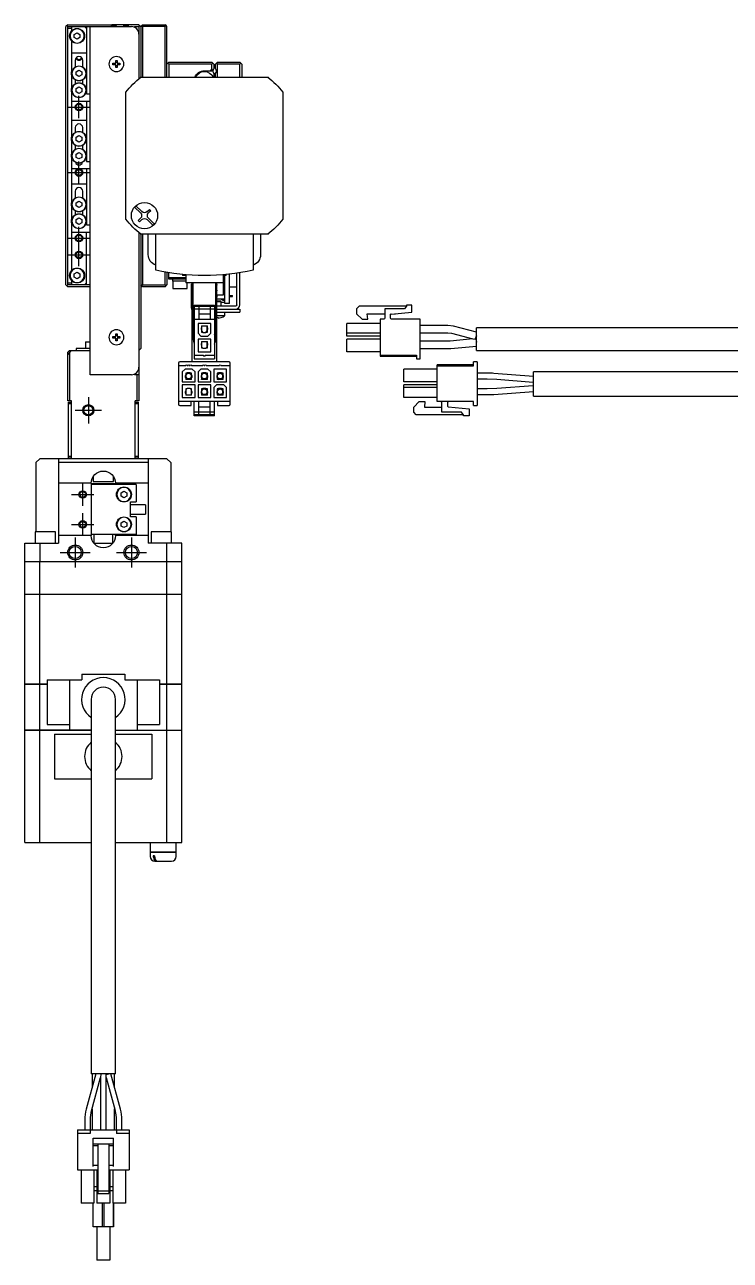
# Model space of a CAD drawing. Extents: x 0 to 870, y -8 to 523.
# Drawn here: x 453.9 to 642.4, y 98.7 to 428.8 of the extents above; entities that cross this region are included whole.
import ezdxf

# ---------------------------------------------------------------- set-up
doc = ezdxf.new("R2010")
doc.units = 0
doc.header["$LTSCALE"] = 0.5
doc.linetypes.add('CENTER', pattern=[50.8, 31.75, -6.35, 6.35, -6.35])
for name, color, linetype in [('MSM_CENTER', 1, 'CENTER'), ('MSM_CONTINUOUS', 7, 'CONTINUOUS'), ('MSM_NARROW', 5, 'CONTINUOUS')]:
    doc.layers.add(name, color=color, linetype=linetype)

msp = doc.modelspace()

# ---------------------------------------------------------------- linework, layer by layer
at = {"layer": 'MSM_CENTER'}
for p, q in [((468.39, 403.84), (468.39, 409.84)), ((465.39, 406.84), (471.39, 406.84)), ((468.39, 386.34), (468.39, 392.34)), ((465.39, 389.34), (471.39, 389.34)), ((468.39, 364.34), (468.39, 374.84)), ((465.39, 371.84), (471.39, 371.84)), ((465.39, 367.34), (471.39, 367.34)), ((470.89, 329.34), (470.89, 322.34)), ((467.39, 325.84), (474.39, 325.84)), ((469.39, 300.34), (469.39, 306.34)), ((466.39, 303.34), (472.39, 303.34)), ((469.39, 292.34), (469.39, 298.34)), ((466.39, 295.34), (472.39, 295.34)), ((467.39, 291.84), (467.39, 283.84)), ((482.39, 291.84), (482.39, 283.84)), ((463.39, 287.84), (471.39, 287.84)), ((478.39, 287.84), (486.39, 287.84))]:
    msp.add_line(p, q, dxfattribs=at)
at = {"layer": 'MSM_CONTINUOUS'}
for p, q in [((465.39, 428.84), (464.89, 428.34)), ((464.89, 359.34), (464.89, 428.34)), ((465.39, 428.34), (465.14, 428.59)), ((465.39, 428.84), (476.89, 428.84)), ((465.39, 359.34), (465.39, 428.34)), ((465.39, 428.34), (482.39, 428.34)), ((466.39, 427.84), (465.39, 427.84)), ((466.39, 428.34), (466.39, 427.16)), ((467.14, 426.27), (467.89, 426.71)), ((467.14, 425.41), (467.14, 426.27)), ((467.89, 426.71), (468.64, 426.27)), ((468.64, 426.27), (468.64, 425.41)), ((469.89, 428.34), (470.39, 427.84)), ((470.39, 428.34), (470.39, 410.34)), ((471.39, 335.34), (471.39, 428.34)), ((476.89, 428.84), (477.39, 428.34)), ((477.14, 428.59), (476.89, 428.34)), ((476.99, 428.74), (477.19, 428.74)), ((477.09, 428.74), (477.19, 428.84)), ((484.39, 428.84), (477.19, 428.84)), ((477.49, 428.34), (477.49, 428.44)), ((477.69, 428.34), (477.69, 428.84)), ((478.39, 428.34), (477.89, 428.84)), ((477.89, 428.34), (477.89, 428.84)), ((481.59, 428.64), (480.39, 428.64)), ((480.39, 428.34), (480.39, 428.64)), ((481.59, 428.34), (481.59, 428.64)), ((483.19, 428.34), (484.39, 428.34)), ((484.39, 428.84), (484.89, 428.34)), ((484.64, 428.59), (484.39, 428.34)), ((484.39, 428.34), (484.39, 414.4)), ((484.89, 428.34), (485.14, 428.59)), ((484.89, 428.34), (484.89, 414.84)), ((485.14, 428.59), (485.39, 428.84)), ((485.39, 428.34), (485.14, 428.59)), ((485.39, 428.84), (491.39, 428.84)), ((485.39, 428.34), (485.39, 414.84)), ((491.39, 428.34), (485.39, 428.34)), ((491.64, 428.59), (491.39, 428.84)), ((491.64, 428.59), (491.39, 428.34)), ((491.39, 414.84), (491.39, 428.34)), ((491.89, 428.34), (491.64, 428.59)), ((491.89, 414.84), (491.89, 428.34)), ((466.39, 424.52), (466.39, 363.16)), ((467.89, 424.98), (467.14, 425.41)), ((468.64, 425.41), (467.89, 424.98)), ((466.39, 421.34), (470.39, 421.34)), ((467.39, 419.34), (467.39, 417.57)), ((469.39, 417.57), (469.39, 419.34)), ((478.19, 418.54), (478.19, 419.27)), ((478.59, 419.27), (478.59, 418.54)), ((467.64, 416.27), (468.39, 416.71)), ((467.64, 415.41), (467.64, 416.27)), ((468.39, 416.71), (469.14, 416.27)), ((469.14, 416.27), (469.14, 415.41)), ((477.46, 418.54), (478.19, 418.54)), ((478.19, 418.14), (477.46, 418.14)), ((478.19, 417.41), (478.19, 418.14)), ((478.59, 418.54), (479.32, 418.54)), ((479.32, 418.14), (478.59, 418.14)), ((478.59, 418.14), (478.59, 417.41)), ((491.89, 418.34), (492.39, 418.84)), ((492.39, 418.34), (492.14, 418.59)), ((492.39, 418.84), (503.89, 418.84)), ((492.39, 418.34), (492.39, 414.84)), ((503.89, 418.34), (492.39, 418.34)), ((501.89, 416.54), (504.14, 416.54)), ((503.89, 417.04), (503.39, 416.54)), ((503.89, 418.84), (504.39, 418.34)), ((504.14, 418.59), (503.89, 418.34)), ((503.89, 417.04), (503.89, 418.34)), ((504.16, 416.66), (503.89, 417.04)), ((504.39, 418.34), (504.39, 417.1)), ((504.89, 418.34), (505.39, 418.84)), ((504.89, 417.1), (504.89, 418.34)), ((505.09, 418.54), (505.29, 418.34)), ((505.29, 418.34), (505.29, 414.84)), ((511.39, 418.34), (505.29, 418.34)), ((505.39, 418.84), (511.39, 418.84)), ((511.39, 418.84), (511.64, 418.59)), ((511.64, 418.59), (511.39, 418.34)), ((511.39, 414.84), (511.39, 418.34)), ((511.64, 418.59), (511.89, 418.34)), ((511.89, 418.34), (511.89, 414.84)), ((467.39, 414.11), (467.39, 413.07)), ((468.39, 414.98), (467.64, 415.41)), ((469.14, 415.41), (468.39, 414.98)), ((469.39, 413.07), (469.39, 414.11)), ((484.89, 414.84), (484.76, 414.71)), ((484.92, 414.84), (518.86, 414.84)), ((504.39, 415.78), (504.39, 414.84)), ((504.89, 414.84), (504.89, 415.78)), ((519.02, 414.71), (518.89, 414.84)), ((467.64, 411.77), (468.39, 412.21)), ((467.64, 410.91), (467.64, 411.77)), ((468.39, 410.48), (467.64, 410.91)), ((468.39, 412.21), (469.14, 411.77)), ((469.14, 410.91), (468.39, 410.48)), ((469.14, 411.77), (469.14, 410.91)), ((470.39, 410.34), (471.39, 410.34)), ((481.02, 410.97), (480.89, 410.84)), ((480.89, 376.87), (480.89, 410.81)), ((522.89, 410.84), (522.76, 410.97)), ((522.89, 410.81), (522.89, 376.87)), ((471.39, 408.34), (466.39, 408.34)), ((470.39, 408.34), (470.39, 392.34)), ((466.39, 403.34), (470.39, 403.34)), ((467.39, 401.34), (467.39, 400.07)), ((469.39, 400.07), (469.39, 401.34)), ((467.39, 396.61), (467.39, 395.57)), ((467.64, 398.77), (468.39, 399.21)), ((467.64, 397.91), (467.64, 398.77)), ((468.39, 397.48), (467.64, 397.91)), ((468.39, 399.21), (469.14, 398.77)), ((469.14, 397.91), (468.39, 397.48)), ((469.14, 398.77), (469.14, 397.91)), ((469.39, 395.57), (469.39, 396.61)), ((467.64, 394.27), (468.39, 394.71)), ((467.64, 393.41), (467.64, 394.27)), ((468.39, 392.98), (467.64, 393.41)), ((468.39, 394.71), (469.14, 394.27)), ((469.14, 393.41), (468.39, 392.98)), ((469.14, 394.27), (469.14, 393.41)), ((471.39, 390.34), (466.39, 390.34)), ((470.39, 392.34), (471.39, 392.34)), ((470.39, 390.34), (470.39, 375.34)), ((466.39, 386.34), (470.39, 386.34)), ((467.39, 384.34), (467.39, 382.57)), ((469.39, 382.57), (469.39, 384.34)), ((467.64, 381.27), (468.39, 381.71)), ((467.64, 380.41), (467.64, 381.27)), ((468.39, 379.98), (467.64, 380.41)), ((468.39, 381.71), (469.14, 381.27)), ((469.14, 380.41), (468.39, 379.98)), ((469.14, 381.27), (469.14, 380.41)), ((484.83, 378.55), (483.24, 380.13)), ((483.6, 380.49), (485.18, 378.9)), ((467.39, 379.11), (467.39, 378.07)), ((467.64, 376.77), (468.39, 377.21)), ((467.64, 375.91), (467.64, 376.77)), ((468.39, 377.21), (469.14, 376.77)), ((469.14, 376.77), (469.14, 375.91)), ((469.39, 378.07), (469.39, 379.11)), ((480.89, 376.84), (481.02, 376.71)), ((484.23, 376.53), (484.83, 377.13)), ((484.58, 376.18), (484.23, 376.53)), ((485.18, 376.78), (484.58, 376.18)), ((486.59, 378.9), (487.2, 379.5)), ((488.18, 375.2), (486.59, 376.78)), ((487.55, 379.15), (486.95, 378.55)), ((486.95, 377.13), (488.53, 375.55)), ((487.2, 379.5), (487.55, 379.15)), ((522.76, 376.71), (522.89, 376.84)), ((471.39, 373.34), (466.39, 373.34)), ((468.39, 375.48), (467.64, 375.91)), ((469.14, 375.91), (468.39, 375.48)), ((470.39, 375.34), (471.39, 375.34)), ((470.39, 359.34), (470.39, 373.34)), ((484.39, 373.28), (484.39, 328.34)), ((484.76, 372.97), (484.89, 372.84)), ((484.89, 372.84), (484.89, 342.34)), ((518.86, 372.84), (484.92, 372.84)), ((485.39, 372.84), (485.39, 359.34)), ((486.89, 367.42), (486.89, 372.84)), ((488.89, 363.27), (488.89, 372.84)), ((514.89, 372.84), (514.89, 363.27)), ((516.89, 372.84), (516.89, 367.42)), ((518.89, 372.84), (519.02, 372.97)), ((465.39, 359.84), (466.39, 359.84)), ((466.39, 360.52), (466.39, 359.34)), ((467.14, 362.27), (467.89, 362.71)), ((467.14, 361.41), (467.14, 362.27)), ((467.89, 360.98), (467.14, 361.41)), ((467.89, 362.71), (468.64, 362.27)), ((468.64, 361.41), (467.89, 360.98)), ((468.64, 362.27), (468.64, 361.41)), ((470.39, 359.84), (469.89, 359.34)), ((491.39, 359.34), (491.39, 362.77)), ((491.89, 362.69), (491.89, 359.34)), ((492.39, 360.84), (492.39, 362.6)), ((492.39, 361.34), (496.89, 361.34)), ((496.89, 360.84), (492.39, 360.84)), ((493.39, 361.34), (493.39, 360.34)), ((496.89, 360.34), (493.39, 360.34)), ((493.49, 360.34), (493.49, 358.34)), ((496.07, 362.13), (496.07, 361.84)), ((496.89, 361.84), (496.07, 361.84)), ((496.89, 362.06), (496.89, 359.84)), ((506.89, 359.84), (496.89, 359.84)), ((497.29, 358.34), (497.29, 359.84)), ((498.64, 338.74), (498.64, 359.84)), ((498.89, 344.84), (498.89, 359.84)), ((504.89, 359.84), (504.89, 344.84)), ((505.14, 359.84), (505.14, 338.74)), ((506.89, 362.06), (506.89, 356.59)), ((507.71, 361.84), (506.89, 361.84)), ((507.39, 354.34), (507.39, 361.84)), ((507.71, 361.84), (507.71, 362.13)), ((508.59, 354.34), (508.59, 362.22)), ((510.59, 354.04), (510.59, 362.48)), ((511.39, 354.04), (511.39, 362.6)), ((464.89, 359.34), (465.39, 358.84)), ((465.14, 359.09), (465.39, 359.34)), ((471.39, 359.34), (465.39, 359.34)), ((471.39, 358.84), (465.39, 358.84)), ((485.39, 358.84), (484.89, 359.34)), ((485.14, 359.09), (485.39, 359.34)), ((485.39, 359.34), (491.39, 359.34)), ((491.39, 358.84), (485.39, 358.84)), ((491.64, 359.09), (491.39, 359.34)), ((491.39, 358.84), (491.89, 359.34)), ((493.49, 358.34), (497.29, 358.34)), ((498.39, 359.54), (498.64, 359.54)), ((498.39, 359.54), (498.39, 353.24)), ((505.24, 356.59), (505.24, 356.09)), ((506.89, 356.59), (505.24, 356.59)), ((508.59, 358.84), (510.59, 358.84)), ((499.19, 353.94), (504.59, 353.94)), ((499.19, 353.94), (499.19, 339.54)), ((499.19, 353.64), (504.59, 353.64)), ((500.39, 353.64), (500.39, 350.14)), ((503.39, 353.64), (503.39, 350.14)), ((504.59, 353.94), (504.59, 339.54)), ((505.24, 356.09), (505.14, 356.09)), ((505.14, 355.59), (507.39, 355.59)), ((505.14, 355.04), (506.19, 355.04)), ((506.39, 354.84), (505.14, 354.84)), ((510.19, 353.64), (505.14, 353.64)), ((506.39, 354.84), (506.19, 355.04)), ((506.39, 353.64), (506.39, 354.84)), ((507.39, 354.59), (506.39, 354.59)), ((506.59, 355.36), (506.59, 355.59)), ((507.39, 355.36), (506.59, 355.36)), ((506.84, 355.14), (506.84, 355.36)), ((507.39, 355.14), (506.84, 355.14)), ((508.59, 354.34), (507.39, 354.34)), ((508.59, 356.47), (509.39, 356.47)), ((508.59, 356.22), (509.39, 356.22)), ((509.39, 356.22), (509.39, 356.47)), ((543.25, 353.64), (542.55, 352.94)), ((555.85, 353.64), (543.25, 353.64)), ((555.85, 353.64), (555.35, 352.94)), ((555.85, 353.94), (555.85, 353.64)), ((557.35, 353.94), (555.85, 353.94)), ((557.35, 352.03), (557.35, 353.94)), ((499.19, 352.94), (504.59, 352.94)), ((499.19, 350.14), (504.59, 350.14)), ((500.39, 351.64), (503.39, 351.64)), ((505.14, 352.84), (511.39, 352.84)), ((505.14, 352.04), (511.39, 352.04)), ((505.14, 351.14), (507.39, 351.14)), ((505.19, 350.59), (505.59, 350.59)), ((505.19, 350.45), (505.19, 350.59)), ((505.59, 350.59), (505.59, 350.45)), ((506.32, 350.59), (506.34, 350.59)), ((507.39, 351.14), (507.39, 352.04)), ((511.39, 352.84), (511.39, 352.04)), ((542.55, 352.94), (542.55, 351.64)), ((542.55, 351.64), (544.05, 350.14)), ((542.55, 351.64), (544.05, 350.14)), ((544.05, 350.14), (545.55, 350.14)), ((544.05, 350.14), (545.55, 350.14)), ((545.42, 351.64), (550.1, 351.64)), ((545.55, 350.14), (545.42, 351.64)), ((545.42, 351.64), (550.1, 351.64)), ((549.8, 350.14), (548.85, 350.14)), ((548.85, 350.14), (548.85, 340.54)), ((550.1, 352.94), (550.1, 350.44)), ((555.35, 352.94), (550.1, 352.94)), ((551.6, 350.44), (551.6, 351.34)), ((551.78, 351.54), (557.35, 352.03)), ((551.78, 351.54), (557.35, 352.03)), ((551.78, 351.54), (552.93, 351.64)), ((551.78, 351.54), (552.93, 351.64)), ((559.55, 350.14), (551.9, 350.14)), ((552.93, 351.64), (552.93, 351.64)), ((559.55, 339.54), (559.55, 350.14)), ((500.19, 349.04), (500.19, 346.39)), ((503.59, 349.04), (500.19, 349.04)), ((500.99, 347.89), (500.99, 347.39)), ((501.14, 347.89), (500.99, 347.89)), ((500.99, 347.39), (501.14, 347.39)), ((501.09, 348.39), (502.69, 348.39)), ((501.09, 348.39), (501.09, 347.89)), ((501.09, 347.39), (501.09, 346.74)), ((501.09, 346.74), (501.41, 346.74)), ((501.14, 348.39), (501.14, 347.02)), ((501.14, 347.02), (501.51, 346.64)), ((501.51, 346.64), (502.26, 346.64)), ((502.26, 346.64), (502.64, 347.02)), ((502.36, 346.74), (502.69, 346.74)), ((502.64, 347.02), (502.64, 348.39)), ((502.64, 347.89), (502.79, 347.89)), ((502.64, 347.39), (502.79, 347.39)), ((502.69, 347.89), (502.69, 348.39)), ((502.69, 346.74), (502.69, 347.39)), ((502.79, 347.39), (502.79, 347.89)), ((503.59, 346.39), (503.59, 349.04)), ((548.85, 349.04), (539.95, 349.04)), ((539.95, 345.64), (539.95, 349.04)), ((566.91, 348.52), (559.55, 348.52)), ((568.42, 348.32), (566.91, 348.52)), ((574.55, 346.73), (568.42, 348.32)), ((574.55, 341.84), (574.55, 347.84)), ((669.55, 347.84), (574.55, 347.84)), ((470.14, 344.14), (471.39, 344.14)), ((470.14, 344.14), (470.14, 342.34)), ((477.46, 345.54), (478.19, 345.54)), ((478.19, 345.14), (477.46, 345.14)), ((478.19, 345.54), (478.19, 346.27)), ((478.19, 344.41), (478.19, 345.14)), ((478.59, 346.27), (478.59, 345.54)), ((478.59, 345.54), (479.32, 345.54)), ((479.32, 345.14), (478.59, 345.14)), ((478.59, 345.14), (478.59, 344.41)), ((500.19, 346.39), (500.94, 345.64)), ((500.19, 344.84), (500.19, 341.44)), ((503.59, 344.84), (500.19, 344.84)), ((500.94, 345.64), (502.84, 345.64)), ((501.14, 343.69), (500.99, 343.69)), ((500.99, 343.69), (500.99, 343.19)), ((501.09, 344.19), (502.69, 344.19)), ((501.09, 344.19), (501.09, 343.69)), ((501.14, 344.19), (501.14, 342.82)), ((502.64, 342.82), (502.64, 344.19)), ((502.64, 343.69), (502.79, 343.69)), ((502.69, 343.69), (502.69, 344.19)), ((502.79, 343.19), (502.79, 343.69)), ((502.84, 345.64), (503.59, 346.39)), ((503.59, 341.44), (503.59, 344.84)), ((548.85, 346.39), (539.95, 346.39)), ((548.85, 345.64), (539.95, 345.64)), ((548.85, 345.64), (539.95, 345.64)), ((548.85, 344.84), (539.95, 344.84)), ((539.95, 341.44), (539.95, 344.84)), ((559.55, 346.52), (566.91, 346.52)), ((567.45, 344.32), (559.55, 344.32)), ((566.91, 346.52), (567.92, 346.39)), ((567.55, 344.32), (567.45, 344.32)), ((573.6, 344.91), (567.55, 344.32)), ((567.92, 346.39), (573.6, 344.91)), ((573.6, 344.91), (574.33, 344.85)), ((574.55, 345.69), (574.33, 344.85)), ((574.36, 344.98), (574.33, 344.85)), ((574.33, 344.85), (574.36, 344.98)), ((574.36, 344.98), (574.55, 345.69)), ((574.45, 344.99), (574.36, 344.98)), ((574.45, 344.99), (574.55, 343.99)), ((465.39, 341.34), (465.89, 341.84)), ((465.39, 328.34), (465.39, 341.34)), ((465.89, 341.23), (465.39, 340.73)), ((466.19, 341.84), (465.89, 341.23)), ((465.89, 341.84), (471.39, 341.84)), ((465.89, 341.23), (465.89, 328.34)), ((471.39, 342.34), (467.64, 342.34)), ((467.64, 342.34), (467.64, 341.84)), ((484.39, 342.34), (484.64, 342.09)), ((484.89, 342.34), (484.39, 341.84)), ((499.19, 340.54), (501.64, 340.54)), ((500.19, 341.44), (503.59, 341.44)), ((500.99, 343.19), (501.14, 343.19)), ((501.09, 343.19), (501.09, 342.54)), ((501.09, 342.54), (501.41, 342.54)), ((501.14, 342.82), (501.51, 342.44)), ((501.51, 342.44), (502.26, 342.44)), ((502.14, 340.54), (504.59, 340.54)), ((502.26, 342.44), (502.64, 342.82)), ((502.36, 342.54), (502.69, 342.54)), ((502.64, 343.19), (502.79, 343.19)), ((502.69, 342.54), (502.69, 343.19)), ((548.85, 341.44), (539.95, 341.44)), ((548.85, 341.44), (539.95, 341.44)), ((548.85, 340.54), (558.55, 340.54)), ((548.85, 340.54), (558.55, 340.54)), ((548.85, 340.54), (548.85, 340.29)), ((548.85, 340.29), (558.55, 340.29)), ((558.55, 340.54), (558.55, 339.54)), ((559.55, 342.32), (567.45, 342.32)), ((567.45, 342.32), (567.74, 342.33)), ((567.74, 342.33), (574.55, 342.99)), ((574.55, 341.84), (669.55, 341.84)), ((494.99, 338.44), (494.99, 327.44)), ((496.89, 337.74), (494.99, 337.74)), ((508.49, 338.74), (495.29, 338.74)), ((496.74, 336.84), (495.99, 336.09)), ((498.64, 336.84), (496.74, 336.84)), ((497.44, 337.74), (497.39, 337.74)), ((497.99, 337.74), (497.94, 337.74)), ((501.36, 337.74), (498.49, 337.74)), ((499.39, 336.09), (498.64, 336.84)), ((499.19, 339.54), (504.59, 339.54)), ((500.94, 336.84), (500.19, 336.09)), ((502.84, 336.84), (500.94, 336.84)), ((501.91, 337.74), (501.86, 337.74)), ((505.84, 337.74), (502.41, 337.74)), ((503.59, 336.09), (502.84, 336.84)), ((507.79, 336.84), (504.39, 336.84)), ((504.39, 336.84), (504.39, 333.44)), ((508.79, 337.74), (506.34, 337.74)), ((507.79, 333.44), (507.79, 336.84)), ((508.79, 327.44), (508.79, 338.44)), ((564.1, 336.84), (555.2, 336.84)), ((555.2, 333.44), (555.2, 336.84)), ((558.55, 339.54), (559.55, 339.54)), ((558.55, 339.54), (559.55, 339.54)), ((564.1, 328.14), (564.1, 337.99)), ((573.8, 337.99), (564.1, 337.99)), ((564.1, 337.74), (573.8, 337.74)), ((573.8, 337.74), (573.8, 338.74)), ((574.8, 338.74), (573.8, 338.74)), ((574.8, 338.74), (574.8, 327.14)), ((482.39, 335.34), (471.39, 335.34)), ((484.39, 335.34), (483.19, 335.34)), ((483.89, 328.34), (483.89, 335.34)), ((495.99, 336.09), (495.99, 333.44)), ((495.99, 333.44), (499.39, 333.44)), ((496.79, 335.09), (496.79, 334.59)), ((496.94, 335.09), (496.79, 335.09)), ((496.79, 334.59), (496.94, 334.59)), ((496.89, 335.74), (496.89, 335.09)), ((497.21, 335.74), (496.89, 335.74)), ((496.89, 334.59), (496.89, 334.09)), ((498.49, 334.09), (496.89, 334.09)), ((497.31, 335.84), (496.94, 335.47)), ((496.94, 335.47), (496.94, 334.09)), ((498.06, 335.84), (497.31, 335.84)), ((498, 334.09), (497.47, 334.25)), ((497.9, 335.69), (498.35, 335.55)), ((498.44, 335.47), (498.06, 335.84)), ((498.49, 335.74), (498.16, 335.74)), ((498.44, 334.09), (498.44, 335.47)), ((498.59, 335.09), (498.44, 335.09)), ((498.59, 334.59), (498.44, 334.59)), ((498.49, 335.09), (498.49, 335.74)), ((498.49, 334.09), (498.49, 334.59)), ((498.59, 334.59), (498.59, 335.09)), ((499.39, 333.44), (499.39, 336.09)), ((500.19, 336.09), (500.19, 333.44)), ((500.19, 333.44), (503.59, 333.44)), ((501.14, 335.09), (500.99, 335.09)), ((500.99, 335.09), (500.99, 334.59)), ((500.99, 334.59), (501.14, 334.59)), ((501.09, 335.74), (501.09, 335.09)), ((501.41, 335.74), (501.09, 335.74)), ((501.09, 334.59), (501.09, 334.09)), ((502.69, 334.09), (501.09, 334.09)), ((501.51, 335.84), (501.14, 335.47)), ((501.14, 335.47), (501.14, 334.09)), ((501.14, 334.09), (501.14, 334.17)), ((502.26, 335.84), (501.51, 335.84)), ((502.64, 335.47), (502.26, 335.84)), ((502.69, 335.74), (502.36, 335.74)), ((502.63, 334.09), (502.64, 334.17)), ((502.64, 334.09), (502.64, 335.47)), ((502.79, 335.09), (502.64, 335.09)), ((502.79, 334.59), (502.64, 334.59)), ((502.69, 335.09), (502.69, 335.74)), ((502.69, 334.09), (502.69, 334.59)), ((502.79, 334.59), (502.79, 335.09)), ((503.59, 333.44), (503.59, 336.09)), ((504.39, 333.44), (507.79, 333.44)), ((505.34, 335.09), (505.19, 335.09)), ((505.19, 335.09), (505.19, 334.59)), ((505.19, 334.59), (505.34, 334.59)), ((505.61, 335.74), (505.29, 335.74)), ((505.29, 335.74), (505.29, 335.09)), ((505.29, 334.59), (505.29, 334.09)), ((506.89, 334.09), (505.29, 334.09)), ((505.71, 335.84), (505.34, 335.47)), ((505.34, 335.47), (505.34, 334.09)), ((505.87, 335.69), (505.42, 335.55)), ((506.46, 335.84), (505.71, 335.84)), ((505.78, 334.09), (506.3, 334.25)), ((506.84, 335.47), (506.46, 335.84)), ((506.89, 335.74), (506.56, 335.74)), ((506.84, 334.09), (506.84, 335.47)), ((506.99, 335.09), (506.84, 335.09)), ((506.99, 334.59), (506.84, 334.59)), ((506.89, 335.09), (506.89, 335.74)), ((506.89, 334.09), (506.89, 334.59)), ((506.99, 334.59), (506.99, 335.09)), ((564.1, 333.44), (555.2, 333.44)), ((578.4, 335.72), (574.8, 335.72)), ((574.8, 334.22), (577.43, 334.22)), ((577.43, 334.22), (580.06, 334.11)), ((589.8, 334.84), (579.25, 335.68)), ((580.06, 334.11), (589.74, 333.34)), ((589.8, 329.59), (589.8, 336.09)), ((676.8, 336.09), (589.8, 336.09)), ((499.39, 332.64), (495.99, 332.64)), ((495.99, 332.64), (495.99, 329.24)), ((496.94, 330.89), (496.79, 330.89)), ((496.79, 330.89), (496.79, 330.39)), ((496.79, 330.39), (496.94, 330.39)), ((497.21, 331.54), (496.89, 331.54)), ((496.89, 331.54), (496.89, 330.89)), ((496.89, 330.39), (496.89, 329.89)), ((497.31, 331.64), (496.94, 331.27)), ((496.94, 331.27), (496.94, 329.89)), ((498.06, 331.64), (497.31, 331.64)), ((498.44, 331.27), (498.06, 331.64)), ((498.49, 331.54), (498.16, 331.54)), ((498.44, 329.89), (498.44, 331.27)), ((498.59, 330.89), (498.44, 330.89)), ((498.59, 330.39), (498.44, 330.39)), ((498.49, 330.89), (498.49, 331.54)), ((498.49, 329.89), (498.49, 330.39)), ((498.59, 330.39), (498.59, 330.89)), ((499.39, 329.24), (499.39, 332.64)), ((500.19, 332.64), (500.19, 329.24)), ((503.59, 332.64), (500.19, 332.64)), ((501.14, 330.89), (500.99, 330.89)), ((500.99, 330.89), (500.99, 330.39)), ((500.99, 330.39), (501.14, 330.39)), ((501.09, 331.54), (501.09, 330.89)), ((501.41, 331.54), (501.09, 331.54)), ((501.09, 330.39), (501.09, 329.89)), ((501.51, 331.64), (501.14, 331.27)), ((501.14, 331.27), (501.14, 329.89)), ((502.26, 331.64), (501.51, 331.64)), ((502.64, 331.27), (502.26, 331.64)), ((502.69, 331.54), (502.36, 331.54)), ((502.64, 329.89), (502.64, 331.27)), ((502.79, 330.89), (502.64, 330.89)), ((502.79, 330.39), (502.64, 330.39)), ((502.69, 330.89), (502.69, 331.54)), ((502.69, 329.89), (502.69, 330.39)), ((502.79, 330.39), (502.79, 330.89)), ((503.59, 329.24), (503.59, 332.64)), ((505.14, 332.64), (504.39, 331.89)), ((504.39, 331.89), (504.39, 329.24)), ((507.04, 332.64), (505.14, 332.64)), ((505.34, 330.89), (505.19, 330.89)), ((505.19, 330.89), (505.19, 330.39)), ((505.19, 330.39), (505.34, 330.39)), ((505.61, 331.54), (505.29, 331.54)), ((505.29, 331.54), (505.29, 330.89)), ((505.29, 330.39), (505.29, 329.89)), ((505.71, 331.64), (505.34, 331.27)), ((505.34, 331.27), (505.34, 329.89)), ((505.34, 330.2), (505.89, 330.04)), ((506.46, 331.64), (505.71, 331.64)), ((506.29, 331.49), (505.74, 331.64)), ((506.84, 331.27), (506.46, 331.64)), ((506.89, 331.54), (506.56, 331.54)), ((506.84, 329.89), (506.84, 331.27)), ((506.99, 330.89), (506.84, 330.89)), ((506.99, 330.39), (506.84, 330.39)), ((506.89, 330.89), (506.89, 331.54)), ((506.89, 329.89), (506.89, 330.39)), ((506.99, 330.39), (506.99, 330.89)), ((507.79, 331.89), (507.04, 332.64)), ((507.79, 329.24), (507.79, 331.89)), ((555.2, 329.24), (555.2, 332.64)), ((564.1, 332.64), (555.2, 332.64)), ((564.1, 331.89), (555.2, 331.89)), ((577.43, 331.52), (574.8, 331.52)), ((580.06, 331.61), (577.43, 331.52)), ((579.23, 330.05), (589.8, 330.84)), ((589.74, 332.34), (580.06, 331.61)), ((589.74, 332.34), (589.8, 332.31)), ((466.39, 328.34), (465.39, 328.34)), ((465.59, 313.04), (465.59, 328.04)), ((465.59, 328.04), (466.39, 328.04)), ((466.39, 327.54), (465.59, 327.54)), ((466.39, 312.84), (466.39, 328.34)), ((484.39, 328.34), (483.39, 328.34)), ((483.39, 312.84), (483.39, 328.34)), ((483.39, 328.04), (484.19, 328.04)), ((484.19, 327.54), (483.39, 327.54)), ((484.19, 328.04), (484.19, 313.04)), ((508.79, 328.14), (494.99, 328.14)), ((495.29, 327.14), (498.39, 327.14)), ((495.99, 329.24), (499.39, 329.24)), ((498.49, 329.89), (496.89, 329.89)), ((498.39, 327.14), (498.39, 328.14)), ((499.19, 324.34), (499.19, 328.14)), ((500.19, 329.24), (503.59, 329.24)), ((500.39, 324.64), (500.39, 328.14)), ((502.69, 329.89), (501.09, 329.89)), ((503.39, 324.64), (503.39, 328.14)), ((504.39, 329.24), (507.79, 329.24)), ((504.59, 324.34), (504.59, 328.14)), ((506.89, 329.89), (505.29, 329.89)), ((505.39, 328.14), (505.39, 327.14)), ((505.39, 327.14), (508.49, 327.14)), ((564.1, 329.24), (555.2, 329.24)), ((557.8, 326.64), (559.3, 328.14)), ((559.3, 328.14), (560.8, 328.14)), ((560.8, 328.14), (560.67, 326.64)), ((573.8, 328.14), (564.1, 328.14)), ((565.35, 325.34), (565.35, 327.84)), ((566.85, 327.84), (566.85, 326.94)), ((573.8, 327.14), (573.8, 328.14)), ((573.8, 327.14), (574.8, 327.14)), ((574.8, 330.02), (578.42, 330.02)), ((589.8, 329.59), (676.8, 329.59)), ((504.59, 325.34), (499.19, 325.34)), ((504.59, 324.64), (499.19, 324.64)), ((504.59, 324.34), (499.19, 324.34)), ((503.39, 326.64), (500.39, 326.64)), ((557.8, 325.34), (557.8, 326.64)), ((558.5, 324.64), (557.8, 325.34)), ((571.1, 324.64), (558.5, 324.64)), ((560.67, 326.64), (565.35, 326.64)), ((570.6, 325.34), (565.35, 325.34)), ((567.03, 326.74), (572.6, 326.26)), ((571.1, 324.64), (570.6, 325.34)), ((571.1, 324.34), (571.1, 324.64)), ((572.6, 324.34), (571.1, 324.34)), ((572.6, 326.26), (572.6, 324.34)), ((457.89, 312.84), (456.89, 311.84)), ((456.89, 311.84), (456.89, 293.34)), ((491.89, 312.84), (457.89, 312.84)), ((462.89, 312.84), (462.89, 290.34)), ((486.89, 311.84), (462.89, 311.84)), ((465.59, 313.54), (466.39, 313.54)), ((466.39, 313.04), (465.59, 313.04)), ((483.39, 313.54), (484.19, 313.54)), ((484.19, 313.04), (483.39, 313.04)), ((486.89, 312.84), (486.89, 290.34)), ((492.89, 311.84), (491.89, 312.84)), ((492.89, 311.84), (492.89, 293.34)), ((472.14, 308.07), (472.14, 306.84)), ((477.64, 306.84), (477.64, 308.07)), ((471.64, 306.34), (462.89, 306.34)), ((471.64, 306.34), (471.64, 292.34)), ((471.64, 306.24), (478.14, 306.24)), ((483.64, 306.04), (471.64, 306.04)), ((472.14, 306.84), (477.64, 306.84)), ((486.89, 306.34), (478.14, 306.34)), ((478.14, 306.04), (478.14, 306.34)), ((479.64, 303.77), (480.39, 304.21)), ((479.64, 302.91), (479.64, 303.77)), ((480.39, 304.21), (481.14, 303.77)), ((481.14, 303.77), (481.14, 302.91)), ((483.64, 306.04), (483.64, 301.34)), ((480.39, 302.48), (479.64, 302.91)), ((481.14, 302.91), (480.39, 302.48)), ((482.14, 301.34), (483.64, 301.34)), ((482.14, 297.34), (482.14, 301.34)), ((486.14, 300.59), (482.14, 300.59)), ((486.14, 300.59), (486.14, 298.09)), ((482.14, 298.09), (486.14, 298.09)), ((483.64, 297.34), (482.14, 297.34)), ((483.64, 297.34), (483.64, 292.64)), ((469.06, 296.07), (469.09, 296.04)), ((469.78, 296.04), (469.09, 296.04)), ((479.64, 295.77), (480.39, 296.21)), ((479.64, 294.91), (479.64, 295.77)), ((480.39, 294.48), (479.64, 294.91)), ((480.39, 296.21), (481.14, 295.77)), ((481.14, 294.91), (480.39, 294.48)), ((481.14, 295.77), (481.14, 294.91)), ((462.14, 293.34), (456.64, 293.34)), ((456.64, 293.34), (456.64, 290.34)), ((462.14, 290.34), (462.14, 293.34)), ((471.64, 292.34), (462.89, 292.34)), ((483.64, 292.64), (471.64, 292.64)), ((472.39, 292.64), (472.39, 290.34)), ((477.39, 290.34), (477.39, 292.64)), ((478.14, 292.34), (478.14, 292.64)), ((486.89, 292.34), (478.14, 292.34)), ((493.14, 293.34), (487.64, 293.34)), ((487.64, 293.34), (487.64, 290.34)), ((493.14, 290.34), (493.14, 293.34)), ((453.89, 276.64), (453.89, 290.34)), ((453.89, 290.34), (462.89, 290.34)), ((457.89, 290.34), (457.89, 285.34)), ((472.33, 290.34), (477.45, 290.34)), ((495.89, 290.34), (486.89, 290.34)), ((491.89, 285.34), (491.89, 290.34)), ((495.89, 276.64), (495.89, 290.34)), ((495.89, 285.34), (453.89, 285.34)), ((457.92, 276.64), (457.92, 285.34)), ((491.86, 276.64), (491.86, 285.34)), ((495.89, 276.64), (453.89, 276.64)), ((453.89, 252.64), (453.89, 276.59)), ((495.89, 276.59), (453.89, 276.59)), ((453.94, 276.59), (453.94, 276.64)), ((457.92, 252.64), (457.92, 276.59)), ((458.17, 276.59), (458.17, 276.64)), ((491.6, 276.59), (491.6, 276.64)), ((491.86, 252.64), (491.86, 276.59)), ((495.84, 276.59), (495.84, 276.64)), ((495.89, 252.64), (495.89, 276.59)), ((469.11, 255.34), (469.11, 253.84)), ((469.11, 255.34), (480.67, 255.34)), ((480.67, 255.34), (480.67, 253.84)), ((459.89, 252.64), (453.89, 252.64)), ((453.89, 240.34), (453.89, 252.59)), ((459.89, 252.59), (453.89, 252.59)), ((453.94, 252.59), (453.94, 252.64)), ((457.92, 240.34), (457.92, 252.59)), ((458.17, 252.59), (458.17, 252.64)), ((459.89, 253.84), (459.89, 241.84)), ((459.89, 253.84), (469.11, 253.84)), ((465.89, 253.84), (465.89, 240.34)), ((480.67, 253.84), (489.89, 253.84)), ((483.89, 253.84), (483.89, 240.34)), ((489.89, 253.84), (489.89, 241.84)), ((495.89, 252.64), (489.89, 252.64)), ((495.89, 252.59), (489.89, 252.59)), ((491.6, 252.59), (491.6, 252.64)), ((491.86, 240.34), (491.86, 252.59)), ((495.84, 252.59), (495.84, 252.64)), ((495.89, 240.34), (495.89, 252.59)), ((471.64, 248.59), (471.64, 148.59)), ((478.14, 148.59), (478.14, 248.59)), ((459.89, 241.84), (465.89, 241.84)), ((483.89, 241.84), (489.89, 241.84)), ((471.64, 240.34), (453.89, 240.34)), ((453.89, 210.34), (453.89, 240.29)), ((471.64, 240.29), (453.89, 240.29)), ((453.94, 240.29), (453.94, 240.34)), ((457.92, 210.34), (457.92, 240.29)), ((458.17, 240.29), (458.17, 240.34)), ((461.89, 239.34), (461.89, 227.34)), ((461.89, 239.34), (471.64, 239.34)), ((478.14, 240.34), (495.89, 240.34)), ((495.89, 240.29), (478.14, 240.29)), ((478.14, 239.34), (487.89, 239.34)), ((487.89, 239.34), (487.89, 227.34)), ((491.6, 240.29), (491.6, 240.34)), ((491.86, 210.34), (491.86, 240.29)), ((495.84, 240.29), (495.84, 240.34)), ((495.89, 210.34), (495.89, 240.29)), ((461.89, 227.34), (471.64, 227.34)), ((478.14, 227.34), (487.89, 227.34)), ((453.89, 210.34), (471.64, 210.34)), ((478.14, 210.34), (495.89, 210.34)), ((487.39, 210.34), (487.39, 207.84)), ((494.39, 207.84), (494.39, 210.34)), ((487.39, 207.84), (494.39, 207.84)), ((487.39, 207.79), (487.39, 206.64)), ((487.39, 207.79), (494.39, 207.79)), ((487.44, 207.84), (487.44, 207.79)), ((488.24, 206.84), (488.24, 206.64)), ((488.6, 206.84), (488.24, 206.84)), ((488.6, 206.84), (488.6, 206.64)), ((488.69, 205.34), (493.09, 205.34)), ((494.34, 207.79), (494.34, 207.84)), ((494.39, 206.64), (494.39, 207.79)), ((472.86, 148.59), (470.32, 139.1)), ((478.14, 148.59), (471.64, 148.59)), ((471.89, 148.59), (471.89, 144.96)), ((474.14, 148.59), (474.14, 148.5)), ((475.64, 133.59), (475.64, 148.59)), ((479.46, 139.11), (476.91, 148.59)), ((477.89, 144.96), (477.89, 148.59)), ((471.77, 138.71), (474.14, 147.56)), ((474.25, 148.46), (474.14, 147.56)), ((474.14, 147.56), (474.14, 133.59)), ((475.64, 147.56), (478.01, 138.72)), ((471.89, 139.17), (471.89, 133.59)), ((477.89, 133.59), (477.89, 139.17)), ((469.94, 136.23), (469.94, 133.59)), ((471.44, 133.59), (471.44, 136.23)), ((478.34, 136.22), (478.34, 133.59)), ((479.84, 133.59), (479.84, 136.22)), ((467.99, 133.59), (481.79, 133.59)), ((467.99, 133.59), (467.99, 122.89)), ((471.39, 132.59), (467.99, 132.59)), ((471.39, 133.59), (471.39, 132.59)), ((478.39, 133.59), (478.39, 132.59)), ((481.79, 132.59), (478.39, 132.59)), ((481.79, 133.59), (481.79, 122.89)), ((472.19, 131.39), (477.59, 131.39)), ((472.19, 123.84), (472.19, 131.39)), ((472.19, 129.89), (477.59, 129.89)), ((472.19, 129.39), (473.39, 129.39)), ((473.39, 129.89), (473.39, 116.59)), ((476.39, 129.89), (476.39, 116.59)), ((476.39, 129.39), (477.59, 129.39)), ((477.59, 123.84), (477.59, 131.39)), ((467.99, 122.89), (473.39, 122.89)), ((468.99, 122.89), (468.99, 113.99)), ((472.19, 124.14), (473.39, 124.14)), ((472.39, 122.89), (472.39, 113.99)), ((473.19, 122.89), (473.19, 113.99)), ((476.39, 124.14), (477.59, 124.14)), ((476.39, 122.89), (481.79, 122.89)), ((476.59, 122.89), (476.59, 113.99)), ((477.39, 122.89), (477.39, 113.99)), ((480.79, 122.89), (480.79, 113.99)), ((473.19, 118.34), (472.39, 118.34)), ((473.19, 117.34), (472.39, 117.34)), ((473.39, 117.29), (476.39, 117.29)), ((473.39, 116.59), (476.39, 116.59)), ((477.39, 118.34), (476.59, 118.34)), ((477.39, 117.34), (476.59, 117.34)), ((472.39, 113.99), (468.99, 113.99)), ((472.19, 107.64), (472.19, 113.99)), ((476.59, 113.99), (473.19, 113.99)), ((474.64, 107.64), (474.64, 113.99)), ((475.14, 107.64), (475.14, 113.99)), ((480.79, 113.99), (477.39, 113.99)), ((477.59, 113.99), (477.59, 110.69)), ((477.59, 110.57), (477.59, 113.99)), ((477.59, 113.99), (477.59, 108.89)), ((477.59, 107.64), (477.59, 113.99)), ((477.59, 110.69), (477.59, 110.39)), ((477.59, 110.39), (477.59, 110.57)), ((477.59, 107.64), (472.19, 107.64)), ((473.19, 107.64), (473.19, 98.74)), ((476.59, 107.64), (476.59, 98.74)), ((476.59, 107.64), (476.59, 98.74)), ((476.59, 107.64), (476.59, 98.74)), ((477.59, 108.89), (477.59, 108.59)), ((477.59, 108.59), (477.59, 107.64)), ((477.59, 107.64), (477.59, 107.64)), ((476.59, 98.74), (473.19, 98.74))]:
    msp.add_line(p, q, dxfattribs=at)
for centre, radius in [((467.89, 425.84), 2), ((468.39, 415.84), 2), ((468.39, 411.34), 2), ((468.39, 406.84), 0.783), ((468.39, 398.34), 2), ((468.39, 393.84), 2), ((468.39, 389.34), 0.783), ((468.39, 380.84), 2), ((485.89, 377.84), 3.5), ((468.39, 376.34), 2), ((468.39, 371.84), 0.783), ((468.39, 367.34), 0.783), ((467.89, 361.84), 2), ((497.69, 334.97), 0.75), ((501.89, 334.97), 0.75), ((506.09, 334.97), 0.75), ((501.89, 330.77), 0.75), ((506.09, 330.77), 0.75), ((470.89, 325.84), 1.23), ((469.39, 303.34), 0.783), ((480.39, 303.34), 2), ((480.39, 295.34), 2), ((469.39, 295.34), 0.783), ((467.39, 287.84), 1.62), ((482.39, 287.84), 1.62)]:
    msp.add_circle(centre, radius, dxfattribs=at)
at = {"layer": 'MSM_CONTINUOUS', "extrusion": (0, 0, -1)}
for centre, radius in [((-467.89, 425.84), 1.9), ((-478.39, 418.34), 2), ((-468.39, 415.84), 1.9), ((-468.39, 411.34), 1.9), ((-468.39, 398.34), 1.9), ((-468.39, 393.84), 1.9), ((-468.39, 380.84), 1.9), ((-468.39, 376.34), 1.9), ((-467.89, 361.84), 1.9), ((-478.39, 345.34), 2), ((-480.39, 303.34), 1.9), ((-480.39, 295.34), 1.9)]:
    msp.add_circle(centre, radius, dxfattribs=at)
at = {"layer": 'MSM_CONTINUOUS'}
for centre, radius, start, end in [((477.19, 428.44), 0.3, 0, 90), ((482.39, 426.34), 2, 0, 90), ((468.39, 419.34), 1, 0, 180), ((468.39, 420.34), 0.783, 203.0634, 336.9366), ((478.39, 418.34), 0.435, 152.6335, 207.3665), ((478.39, 418.34), 0.435, 62.6335, 117.3665), ((478.39, 418.34), 0.435, 242.6335, 297.3665), ((478.39, 418.34), 0.435, 332.6335, 27.3665), ((505.14, 416.44), 1, 138.5904, 221.4096), ((504.14, 416.44), 1, 318.6291, 41.3709), ((468.39, 401.34), 1, 0, 180), ((468.39, 392.34), 1, 194.4775, 345.5225), ((468.39, 384.34), 1, 0, 180), ((499.59, 353.24), 1.2, 180, 217.6585), ((510.19, 354.04), 1.2, 270, 0), ((505.39, 353.64), 3.19, 265.5104, 266.4096), ((505.39, 353.64), 3.19, 273.5904, 286.9053), ((505.39, 353.64), 3.2, 287.27, 308.6822), ((551.8, 351.34), 0.2, 95, 180), ((551.8, 351.34), 0.2, 95, 180), ((478.39, 345.34), 0.435, 152.6335, 207.3665), ((478.39, 345.34), 0.435, 62.6335, 117.3665), ((478.39, 345.34), 0.435, 242.6335, 297.3665), ((478.39, 345.34), 0.435, 332.6335, 27.3665), ((501.89, 344.84), 3, 154.1588, 205.8426), ((501.89, 344.84), 3, 334.1588, 25.8426), ((482.39, 337.34), 2, 270, 0), ((495.29, 338.44), 0.3, 90, 180), ((508.49, 338.44), 0.3, 0, 90), ((578.4, 324.97), 10.75, 85.452, 90), ((589.74, 333.42), 0.0773, 270.4162, 320.9521), ((495.29, 327.44), 0.3, 180, 270), ((508.49, 327.44), 0.3, 270, 0), ((565.05, 327.84), 0.3, 0, 90), ((567.15, 327.84), 0.3, 90, 180), ((567.05, 326.94), 0.2, 180, 265), ((578.42, 340.77), 10.75, 270, 274.2892), ((474.89, 248.59), 5.82, 303.9465, 236.0534), ((474.89, 248.59), 3.25, 0, 180), ((474.89, 233.34), 5, 130.5416, 229.4584), ((474.89, 233.34), 5, 310.5416, 49.4584), ((488.69, 206.64), 1.3, 180, 270), ((489.65, 206.56), 1.41, 177.1822, 228.6257), ((489.98, 206.55), 1.39, 176.96, 227.1801), ((489.19, 206.09), 0.751, 231.1045, 268.2319), ((489.54, 206.1), 0.754, 228.1061, 264.1834), ((493.09, 206.64), 1.3, 270, 0), ((472.57, 143.97), 4.79, 69.3932, 74.5796), ((477.71, 142.43), 6.42, 106.122, 108.806), ((473.93, 156.85), 8.61, 281.4361, 286.3294), ((481.05, 136.23), 11.11, 165, 180.006), ((468.69, 136.22), 11.15, 359.9911, 15.0006)]:
    msp.add_arc(centre, radius, start, end, dxfattribs=at)
at = {"layer": 'MSM_CONTINUOUS', "extrusion": (0, 0, -1)}
for centre, radius, start, end in [((-478.39, 418.34), 0.95, 77.8468, 102.1532), ((-478.39, 418.34), 0.95, 347.8468, 12.1532), ((-478.39, 418.34), 0.95, 257.8468, 282.1532), ((-478.39, 418.34), 0.95, 167.8468, 192.1532), ((-501.89, 413.74), 2.8, 23.1324, 90), ((-501.89, 413.74), 2.6, 25.029, 154.971), ((-501.89, 393.84), 27, 38.9424, 51.0576), ((-501.89, 393.84), 27, 128.9424, 141.0576), ((-501.89, 393.84), 27, 308.9424, 321.0576), ((-484.12, 377.84), 1, 135, 225), ((-485.89, 379.61), 1, 225, 315), ((-485.89, 376.07), 1, 45, 135), ((-487.66, 377.84), 1, 315, 45), ((-501.89, 393.84), 27, 218.9424, 231.0576), ((-489.89, 367.42), 3, 289.4712, 0), ((-513.89, 367.42), 3, 180, 250.5288), ((-501.89, 421.85), 60, 257.4867, 282.5133), ((-504.99, 359.34), 0.25, 126.8699, 233.1301), ((-504.99, 357.84), 0.25, 126.8699, 233.1301), ((-510.19, 354.04), 0.4, 180, 270), ((-549.8, 350.44), 0.3, 180, 270), ((-551.8, 351.34), 0.2, 0, 85), ((-551.9, 350.44), 0.3, 270, 0), ((-501.89, 347.52), 1, 41.4089, 61.0443), ((-501.89, 347.52), 1, 118.9543, 138.5897), ((-478.39, 345.34), 0.95, 347.8468, 12.1532), ((-478.39, 345.34), 0.95, 77.8468, 102.1532), ((-478.39, 345.34), 0.95, 257.8468, 282.1532), ((-478.39, 345.34), 0.95, 167.8468, 192.1532), ((-501.89, 343.32), 1, 41.4089, 61.0443), ((-501.89, 343.32), 1, 118.9543, 138.5897), ((-501.89, 340.54), 0.25, 179.9993, 359.9993), ((-497.14, 337.74), 0.25, 0, 180), ((-497.69, 337.74), 0.25, 0, 180), ((-498.24, 337.74), 0.25, 0, 180), ((-501.61, 337.74), 0.25, 0, 180), ((-502.16, 337.74), 0.25, 0, 180), ((-506.09, 337.74), 0.25, 0, 180), ((-474.89, 306.34), 3.25, 0, 180), ((-474.89, 292.34), 3.25, 180, 0), ((-481.05, 136.23), 9.61, 359.9909, 15.0002), ((-468.68, 136.22), 9.65, 165.0035, 180.008)]:
    msp.add_arc(centre, radius, start, end, dxfattribs=at)
at = {"layer": 'MSM_NARROW'}
for centre, radius in [((468.39, 406.84), 1), ((468.39, 389.34), 1), ((468.39, 371.84), 1), ((468.39, 367.34), 1), ((470.89, 325.84), 1.5), ((469.39, 303.34), 1), ((469.39, 295.34), 1), ((467.39, 287.84), 2), ((482.39, 287.84), 2)]:
    msp.add_circle(centre, radius, dxfattribs=at)
msp.add_arc((468.39, 420.34), 1, 210, 330, dxfattribs=at)

doc.saveas('drawing.dxf')
